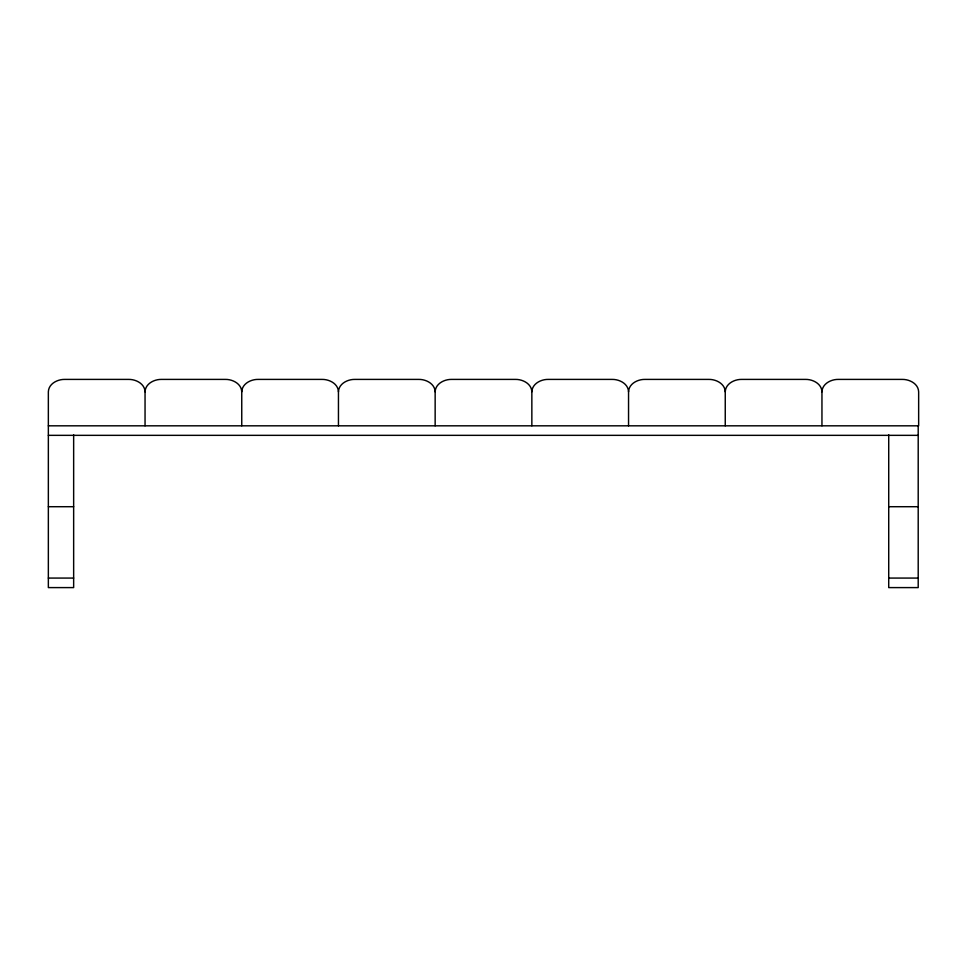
<?xml version="1.0" encoding="UTF-8"?>
<svg xmlns="http://www.w3.org/2000/svg" width="967" height="967" viewBox="0 0 967 967"><rect width="100%" height="100%" fill="white"/><g stroke="black" fill="none" stroke-linecap="round" stroke-linejoin="round"><path stroke-width="1.45" d="M145.05 425.818L145.05 391.804C145.328 383.706 154.236 379.245 161.489 379.402L225.311 379.402C232.564 379.245 241.472 383.706 241.75 391.804L241.75 425.818M241.75 391.804C242.028 383.706 250.936 379.245 258.189 379.402L322.011 379.402C329.263 379.245 338.172 383.706 338.45 391.804L338.45 425.818M338.45 391.804C338.728 383.706 347.637 379.245 354.889 379.402L418.711 379.402C425.963 379.245 434.872 383.706 435.15 391.804L435.15 425.818M435.15 391.804C435.428 383.706 444.337 379.245 451.589 379.402L515.411 379.402C522.663 379.245 531.572 383.706 531.85 391.804L531.85 425.818M531.85 391.804C532.128 383.706 541.037 379.245 548.289 379.402L612.111 379.402C619.363 379.245 628.272 383.706 628.55 391.804L628.55 425.818M628.55 391.804C628.828 383.706 637.736 379.245 644.989 379.402L708.811 379.402C716.063 379.245 724.972 383.706 725.25 391.804L725.25 425.818M725.25 391.804C725.528 383.706 734.437 379.245 741.689 379.402L805.511 379.402C812.764 379.245 821.672 383.706 821.95 391.804L821.95 425.818M821.95 391.804C822.228 383.706 831.137 379.245 838.389 379.402L902.211 379.402C909.463 379.245 918.372 383.706 918.65 391.804L918.65 425.818L48.35 425.818M48.35 435.343L918.203 435.343M48.35 506.708L73.649 506.708M888.721 506.708L918.203 506.708M48.35 578.073L73.649 578.073M888.721 578.073L918.203 578.073M145.05 391.804C144.772 383.706 135.864 379.245 128.611 379.402L64.789 379.402C57.537 379.245 48.628 383.706 48.35 391.804L48.35 587.598L73.649 587.598L73.649 434.799M918.203 425.818L918.203 587.598L888.721 587.598L888.721 434.799"/></g></svg>
